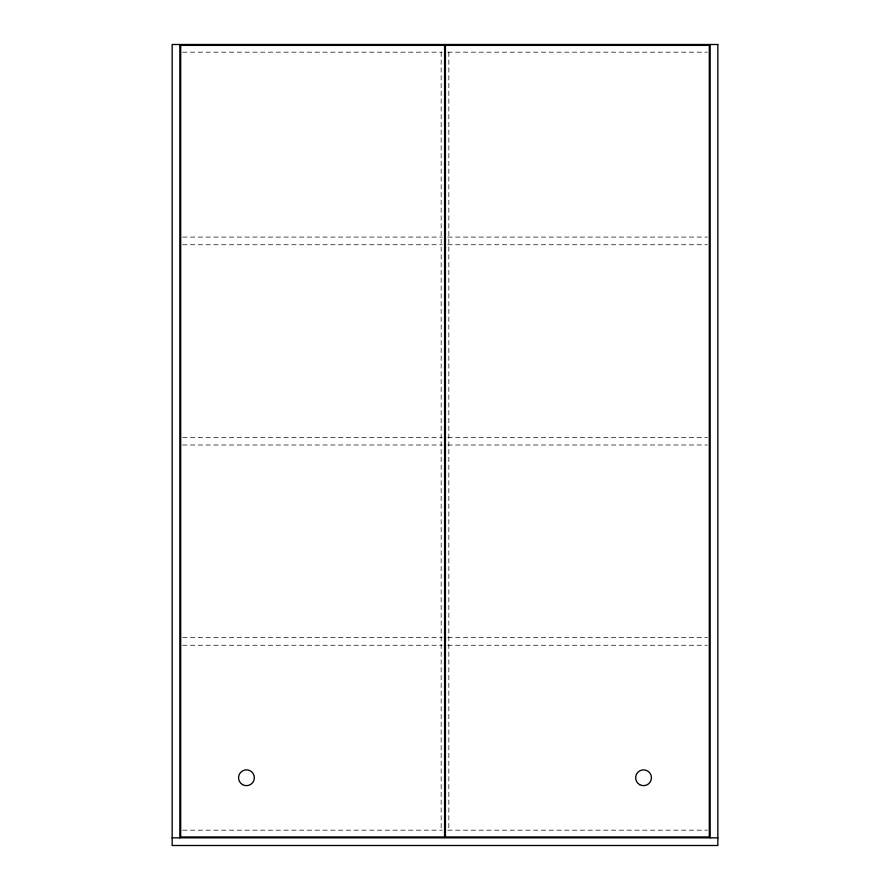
<?xml version="1.0" encoding="UTF-8"?>
<svg xmlns="http://www.w3.org/2000/svg" width="890" height="890" viewBox="0 0 890 890"><rect width="100%" height="100%" fill="white"/><g stroke="black" fill="none" stroke-linecap="round" stroke-linejoin="round"><path stroke-width="0.67" stroke-dasharray="4.45 3.34" d="M182.606 52.165L442.219 52.165M447.781 52.165L707.394 52.165M182.606 237.085L442.219 237.085M447.781 237.085L707.394 237.085M182.606 244.75L442.219 244.75M447.781 244.75L707.394 244.75M182.606 437.335L442.219 437.335M447.781 437.335L707.394 437.335M182.606 445L442.219 445M447.781 445L707.394 445M182.606 637.585L442.219 637.585M447.781 637.585L707.394 637.585M182.606 645.25L442.219 645.25M447.781 645.25L707.394 645.25M182.606 830.159L442.219 830.159M447.781 830.159L707.394 830.159M448.838 52.165L448.838 830.159M441.162 52.165L441.162 830.159"/><path stroke-width="1.33" d="M172.159 837.835L717.841 837.835M710.176 44.5L710.176 837.835M179.825 44.5L179.825 837.835M717.841 44.5L172.159 44.5L172.159 845.5L717.841 845.5L717.841 44.5M444.566 45.379L180.703 45.379L180.703 836.956L444.566 836.956L444.566 45.379M709.297 45.379L445.434 45.379L445.434 836.956L709.297 836.956L709.297 45.379M639.598 784.602A7.899 7.899 0 0 0 651.447 777.76A7.899 7.899 0 0 0 639.598 770.918A7.899 7.899 0 0 0 639.598 784.602M242.503 784.602A7.899 7.899 0 0 0 254.351 777.76A7.899 7.899 0 0 0 242.503 770.918A7.899 7.899 0 0 0 242.503 784.602"/></g></svg>
